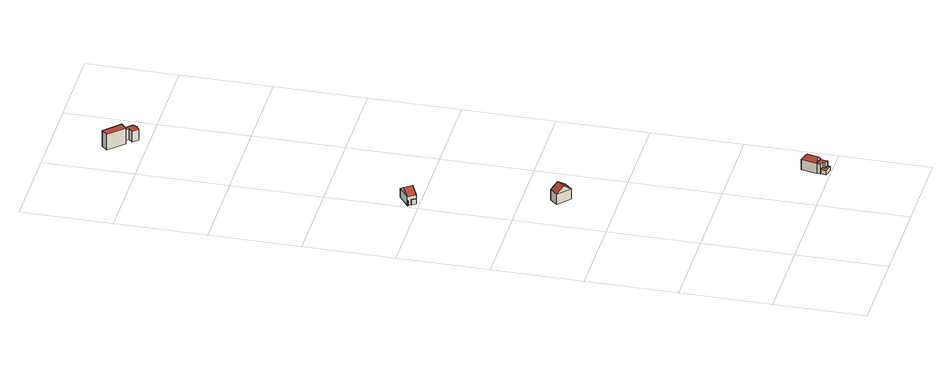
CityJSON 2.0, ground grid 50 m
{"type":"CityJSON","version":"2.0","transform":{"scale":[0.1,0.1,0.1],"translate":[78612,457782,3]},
"CityObjects":{
"building1":{"type":"Building","attributes":{"roofType":"1030","RelativeEavesHeight":6.15,"RelativeRidgeHeight":9.51,"AbsoluteEavesHeight":11.38,"AbsoluteRidgeHeight":14.74},"geometry":[{"type":"Solid","lod":"2","boundaries":[[[[0,1,2,3]],[[1,4,5,2]],[[4,6,7,5]],[[6,0,3,7]],[[4,1,8]],[[0,6,9]],[[1,0,9,8]],[[6,4,8,9]],[[3,2,5,7]]]],"semantics":{"surfaces":[{"type":"WallSurface"},{"type":"RoofSurface","Direction":130.85,"Slope":53.98},{"type":"RoofSurface","Direction":310.99,"Slope":53.98},{"type":"GroundSurface"}],"values":[[0,0,0,0,0,0,1,2,3]]}}]},
"building2":{"type":"Building","children":["building2-1","building2-2","building2-3"]},
"building2-1":{"type":"BuildingPart","attributes":{"roofType":"1000","RelativeEavesHeight":3.13,"RelativeRidgeHeight":3.13,"AbsoluteEavesHeight":7.72,"AbsoluteRidgeHeight":7.72},"parents":["building2"],"geometry":[{"type":"Solid","lod":"2","boundaries":[[[[10,11,12,13]],[[11,14,15,12]],[[14,16,17,15]],[[16,10,13,17]],[[16,14,11,10]],[[13,12,15,17]]]],"semantics":{"surfaces":[{"type":"WallSurface"},{"type":"RoofSurface","Direction":0,"Slope":90},{"type":"GroundSurface"}],"values":[[0,0,0,0,1,2]]}}]},
"building2-2":{"type":"BuildingPart","attributes":{"roofType":"1000","RelativeEavesHeight":3.12,"RelativeRidgeHeight":3.12,"AbsoluteEavesHeight":7.72,"AbsoluteRidgeHeight":7.72},"parents":["building2"],"geometry":[{"type":"Solid","lod":"2","boundaries":[[[[18,19,20,21]],[[19,22,23,20]],[[22,24,25,23]],[[24,18,21,25]],[[24,22,19,18]],[[21,20,23,25]]]],"semantics":{"surfaces":[{"type":"WallSurface"},{"type":"RoofSurface","Direction":0,"Slope":90},{"type":"GroundSurface"}],"values":[[0,0,0,0,1,2]]}}]},
"building2-3":{"type":"BuildingPart","attributes":{"roofType":"1030","RelativeEavesHeight":5.32,"RelativeRidgeHeight":8.6,"AbsoluteEavesHeight":9.82,"AbsoluteRidgeHeight":13.09},"parents":["building2"],"geometry":[{"type":"Solid","lod":"2","boundaries":[[[[26,27,28,29]],[[27,30,31,28]],[[30,32,33,31]],[[32,26,29,33]],[[30,27,34]],[[26,32,35]],[[27,26,35,34]],[[32,30,34,35]],[[29,28,31,33]]]],"semantics":{"surfaces":[{"type":"WallSurface"},{"type":"RoofSurface","Direction":233.86,"Slope":54.07},{"type":"RoofSurface","Direction":53.82,"Slope":54.07},{"type":"GroundSurface"}],"values":[[0,0,0,0,0,0,1,2,3]]}}]},
"building3":{"type":"Building","children":["building3-1","building3-2","building3-3"]},
"building3-1":{"type":"BuildingPart","attributes":{"roofType":"1130","RelativeEavesHeight":6.11,"RelativeRidgeHeight":8.71,"AbsoluteEavesHeight":11.86,"AbsoluteRidgeHeight":14.47},"parents":["building3"],"geometry":[{"type":"Solid","lod":"2","boundaries":[[[[36,37,38,39]],[[37,40,41,38]],[[40,42,43,41]],[[42,36,39,43]],[[40,37,44]],[[36,42,45]],[[37,36,45,44]],[[42,40,44,45]],[[39,38,41,43]]]],"semantics":{"surfaces":[{"type":"WallSurface"},{"type":"RoofSurface","Direction":13.8,"Slope":41.87},{"type":"RoofSurface","Direction":281.19,"Slope":42.62},{"type":"RoofSurface","Direction":101.07,"Slope":42.2},{"type":"GroundSurface"}],"values":[[0,0,0,0,1,0,2,3,4]]}}]},
"building3-2":{"type":"BuildingPart","attributes":{"roofType":"1000","RelativeEavesHeight":2.61,"RelativeRidgeHeight":2.61,"AbsoluteEavesHeight":8.77,"AbsoluteRidgeHeight":8.77},"parents":["building3"],"geometry":[{"type":"Solid","lod":"2","boundaries":[[[[46,47,48,49]],[[47,50,51,48]],[[50,52,53,51]],[[52,54,55,53]],[[54,56,57,55]],[[56,46,49,57]],[[56,54,52,50,47,46]],[[49,48,51,53,55,57]]]],"semantics":{"surfaces":[{"type":"WallSurface"},{"type":"RoofSurface","Direction":0,"Slope":90},{"type":"GroundSurface"}],"values":[[0,0,0,0,0,0,1,2]]}}]},
"building3-3":{"type":"BuildingPart","attributes":{"roofType":"1000","RelativeEavesHeight":5.6,"RelativeRidgeHeight":5.6,"AbsoluteEavesHeight":11.66,"AbsoluteRidgeHeight":11.66},"parents":["building3"],"geometry":[{"type":"Solid","lod":"2","boundaries":[[[[58,59,60,61]],[[59,62,63,60]],[[62,64,65,63]],[[64,66,67,65]],[[66,68,69,67]],[[68,58,61,69]],[[68,66,64,62,59,58]],[[61,60,63,65,67,69]]]],"semantics":{"surfaces":[{"type":"WallSurface"},{"type":"RoofSurface","Direction":0,"Slope":90},{"type":"GroundSurface"}],"values":[[0,0,0,0,0,0,1,2]]}}]},
"building4":{"type":"Building","children":["building4-1","building4-2"]},
"building4-1":{"type":"BuildingPart","attributes":{"roofType":"1000","RelativeEavesHeight":9.42,"RelativeRidgeHeight":9.42,"AbsoluteEavesHeight":12.87,"AbsoluteRidgeHeight":12.87},"parents":["building4"],"geometry":[{"type":"Solid","lod":"2","boundaries":[[[[70,71,72,73]],[[71,74,75,72]],[[74,76,77,75]],[[76,70,73,77]],[[76,74,71,70]],[[73,72,75,77]]]],"semantics":{"surfaces":[{"type":"WallSurface"},{"type":"RoofSurface","Direction":0,"Slope":90},{"type":"GroundSurface"}],"values":[[0,0,0,0,1,2]]}}]},
"building4-2":{"type":"BuildingPart","attributes":{"roofType":"1000","RelativeEavesHeight":6.39,"RelativeRidgeHeight":6.39,"AbsoluteEavesHeight":10.07,"AbsoluteRidgeHeight":10.07},"parents":["building4"],"geometry":[{"type":"Solid","lod":"2","boundaries":[[[[78,79,80,81]],[[79,82,83,80]],[[82,84,85,83]],[[84,86,87,85]],[[86,88,89,87]],[[88,90,91,89]],[[90,78,81,91]],[[90,88,86,84,82,79,78]],[[81,80,83,85,87,89,91]]]],"semantics":{"surfaces":[{"type":"WallSurface"},{"type":"RoofSurface","Direction":0,"Slope":90},{"type":"GroundSurface"}],"values":[[0,0,0,0,0,0,0,1,2]]}}]}
},
"vertices":[
[288,1286,84],[251,1244,84],[251,1244,22],[288,1286,22],[182,1305,84],[182,1305,22],[219,1347,84],[219,1347,22],[216,1275,117],[253,1317,117],
[32,2015,47],[15,2037,47],[15,2037,16],[32,2015,16],[19,2041,47],[19,2041,16],[36,2018,47],[36,2018,16],
[6,2059,47],[8,2056,47],[8,2056,16],[6,2059,16],[3,2053,47],[3,2053,16],[2,2055,47],[2,2055,16],
[36,2018,68],[6,2059,68],[6,2059,15],[36,2018,15],[79,2112,68],[79,2112,15],[109,2072,68],[109,2072,15],[42,2086,101],[72,2045,101],
[774,65,89],[791,151,89],[791,151,28],[774,65,28],[837,140,89],[837,140,28],[820,54,89],[820,54,28],[810,123,115],[797,59,115],
[792,37,58],[789,22,58],[789,22,32],[792,37,32],[813,16,58],[813,16,32],[810,1,58],[810,1,32],[763,12,58],[763,12,32],[769,42,58],[769,42,32],
[774,65,87],[820,54,87],[820,54,31],[774,65,31],[813,16,87],[813,16,31],[789,22,87],[789,22,31],[792,37,87],[792,37,31],[769,42,87],[769,42,31],
[284,3615,99],[203,3698,99],[203,3698,5],[284,3615,5],[235,3730,99],[235,3730,5],[319,3645,99],[319,3645,5],
[357,3575,71],[332,3558,71],[332,3558,7],[357,3575,7],[305,3588,71],[305,3588,7],[327,3609,71],[327,3609,7],[304,3633,71],[304,3633,7],[319,3645,71],[319,3645,7],[366,3597,71],[366,3597,7]
]}
